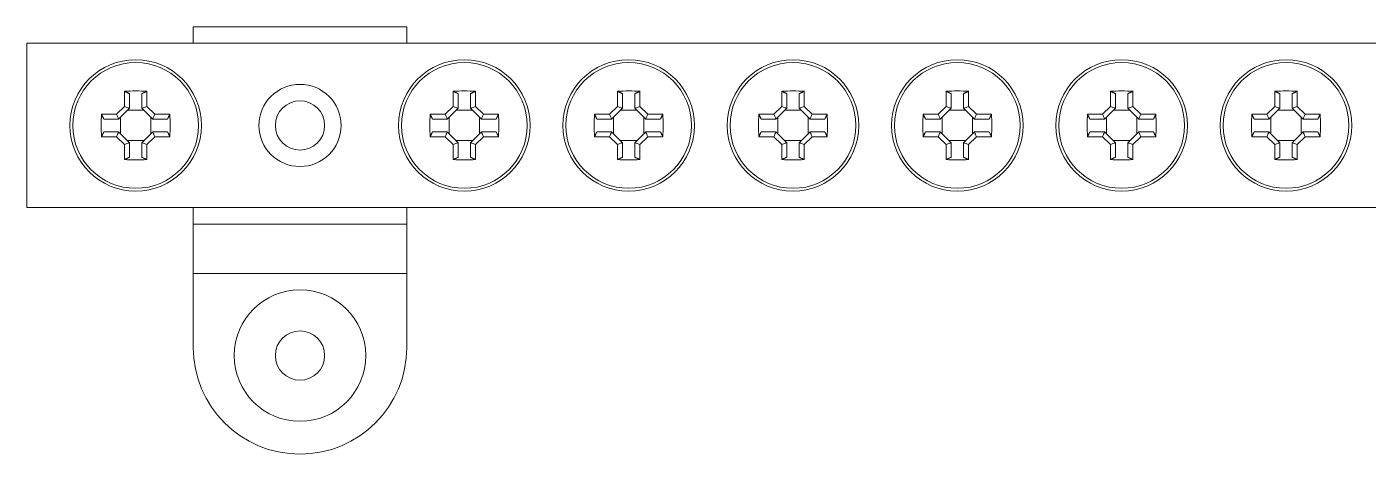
# Model space of a CAD drawing. Header units: inches. Extents: x 0 to 154, y 0 to 26.
# Drawn here: x 0 to 81.6, y 0 to 26 of the extents above; entities that cross this region are included whole.
import ezdxf

# ---------------------------------------------------------------- set-up
doc = ezdxf.new("R2010")
doc.units = ezdxf.units.IN
doc.layers.add('hw_VTP', color=7, linetype='Continuous', lineweight=13)

# ---------------------------------------------------------------- blocks, each defined once
blk = doc.blocks.new('TC_NE - 13 MAT -2')
at = {"layer": 'hw_VTP', "color": 7}
for p, q in [((22140983.99, -1078894.999), (22140983.99, -1078893.999)), ((22140983.99, -1078893.999), (22140996.99, -1078893.999)), ((22140996.99, -1078893.999), (22140996.99, -1078894.999)), ((22140983.99, -1078905.999), (22140983.99, -1078904.999)), ((22140996.99, -1078904.999), (22140996.99, -1078905.999)), ((22140983.99, -1078905.999), (22140996.99, -1078905.999)), ((22140983.99, -1078908.999), (22140983.99, -1078905.999)), ((22140996.99, -1078905.999), (22140996.99, -1078908.999)), ((22140983.99, -1078908.999), (22140996.99, -1078908.999)), ((22140983.99, -1078913.499), (22140983.99, -1078908.999)), ((22140996.99, -1078908.999), (22140996.99, -1078913.499))]:
    blk.add_line(p, q, dxfattribs=at)
at = {"layer": 'hw_VTP', "color": 30}
for p, q in [((22140979.801, -1078898.838), (22140979.801, -1078897.919)), ((22140980.106, -1078898.063), (22140980.106, -1078898.959)), ((22140980.873, -1078898.959), (22140980.873, -1078898.063)), ((22140981.178, -1078897.919), (22140981.178, -1078898.838)), ((22140999.801, -1078898.838), (22140999.801, -1078897.919)), ((22141000.106, -1078898.063), (22141000.106, -1078898.959)), ((22141000.873, -1078898.959), (22141000.873, -1078898.063)), ((22141001.178, -1078897.919), (22141001.178, -1078898.838)), ((22141009.801, -1078898.838), (22141009.801, -1078897.919)), ((22141010.106, -1078898.063), (22141010.106, -1078898.959)), ((22141010.873, -1078898.959), (22141010.873, -1078898.063)), ((22141011.178, -1078897.919), (22141011.178, -1078898.838)), ((22141019.801, -1078898.838), (22141019.801, -1078897.919)), ((22141020.106, -1078898.063), (22141020.106, -1078898.959)), ((22141020.873, -1078898.959), (22141020.873, -1078898.063)), ((22141021.178, -1078897.919), (22141021.178, -1078898.838)), ((22141029.801, -1078898.838), (22141029.801, -1078897.919)), ((22141030.106, -1078898.063), (22141030.106, -1078898.959)), ((22141030.873, -1078898.959), (22141030.873, -1078898.063)), ((22141031.178, -1078897.919), (22141031.178, -1078898.838)), ((22141039.801, -1078898.838), (22141039.801, -1078897.919)), ((22141040.106, -1078898.063), (22141040.106, -1078898.959)), ((22141040.873, -1078898.959), (22141040.873, -1078898.063)), ((22141041.178, -1078897.919), (22141041.178, -1078898.838)), ((22141049.801, -1078898.838), (22141049.801, -1078897.919)), ((22141050.106, -1078898.063), (22141050.106, -1078898.959)), ((22141050.873, -1078898.959), (22141050.873, -1078898.063)), ((22141051.178, -1078897.919), (22141051.178, -1078898.838)), ((22140978.41, -1078899.311), (22140979.328, -1078899.311)), ((22140979.328, -1078899.311), (22140979.801, -1078898.838)), ((22140980.103, -1078898.962), (22140979.453, -1078899.613)), ((22140980.994, -1078899.079), (22140979.986, -1078899.079)), ((22140980.876, -1078898.962), (22140980.873, -1078898.959)), ((22140981.527, -1078899.613), (22140980.876, -1078898.962)), ((22140981.178, -1078898.838), (22140981.651, -1078899.311)), ((22140981.651, -1078899.311), (22140982.569, -1078899.311)), ((22140998.41, -1078899.311), (22140999.328, -1078899.311)), ((22140999.328, -1078899.311), (22140999.801, -1078898.838)), ((22141000.103, -1078898.962), (22140999.453, -1078899.613)), ((22141000.994, -1078899.079), (22140999.986, -1078899.079)), ((22141000.876, -1078898.962), (22141000.873, -1078898.959)), ((22141001.527, -1078899.613), (22141000.876, -1078898.962)), ((22141001.178, -1078898.838), (22141001.651, -1078899.311)), ((22141001.651, -1078899.311), (22141002.569, -1078899.311)), ((22141008.41, -1078899.311), (22141009.328, -1078899.311)), ((22141009.328, -1078899.311), (22141009.801, -1078898.838)), ((22141010.103, -1078898.962), (22141009.453, -1078899.613)), ((22141010.994, -1078899.079), (22141009.986, -1078899.079)), ((22141010.876, -1078898.962), (22141010.873, -1078898.959)), ((22141011.527, -1078899.613), (22141010.876, -1078898.962)), ((22141011.178, -1078898.838), (22141011.651, -1078899.311)), ((22141011.651, -1078899.311), (22141012.569, -1078899.311)), ((22141018.41, -1078899.311), (22141019.328, -1078899.311)), ((22141019.328, -1078899.311), (22141019.801, -1078898.838)), ((22141020.103, -1078898.962), (22141019.453, -1078899.613)), ((22141020.994, -1078899.079), (22141019.986, -1078899.079)), ((22141020.876, -1078898.962), (22141020.873, -1078898.959)), ((22141021.527, -1078899.613), (22141020.876, -1078898.962)), ((22141021.178, -1078898.838), (22141021.651, -1078899.311)), ((22141021.651, -1078899.311), (22141022.569, -1078899.311)), ((22141028.41, -1078899.311), (22141029.328, -1078899.311)), ((22141029.328, -1078899.311), (22141029.801, -1078898.838)), ((22141030.103, -1078898.962), (22141029.453, -1078899.613)), ((22141030.994, -1078899.079), (22141029.986, -1078899.079)), ((22141030.876, -1078898.962), (22141030.873, -1078898.959)), ((22141031.527, -1078899.613), (22141030.876, -1078898.962)), ((22141031.178, -1078898.838), (22141031.651, -1078899.311)), ((22141031.651, -1078899.311), (22141032.569, -1078899.311)), ((22141038.41, -1078899.311), (22141039.328, -1078899.311)), ((22141039.328, -1078899.311), (22141039.801, -1078898.838)), ((22141040.103, -1078898.962), (22141039.453, -1078899.613)), ((22141040.994, -1078899.079), (22141039.986, -1078899.079)), ((22141040.876, -1078898.962), (22141040.873, -1078898.959)), ((22141041.527, -1078899.613), (22141040.876, -1078898.962)), ((22141041.178, -1078898.838), (22141041.651, -1078899.311)), ((22141041.651, -1078899.311), (22141042.569, -1078899.311)), ((22141048.41, -1078899.311), (22141049.328, -1078899.311)), ((22141049.328, -1078899.311), (22141049.801, -1078898.838)), ((22141050.103, -1078898.962), (22141049.453, -1078899.613)), ((22141050.994, -1078899.079), (22141049.986, -1078899.079)), ((22141050.876, -1078898.962), (22141050.873, -1078898.959)), ((22141051.527, -1078899.613), (22141050.876, -1078898.962)), ((22141051.178, -1078898.838), (22141051.651, -1078899.311)), ((22141051.651, -1078899.311), (22141052.569, -1078899.311)), ((22140979.449, -1078899.616), (22140978.553, -1078899.616)), ((22140979.453, -1078899.613), (22140979.449, -1078899.616)), ((22140979.57, -1078899.495), (22140979.57, -1078900.503)), ((22140981.41, -1078900.503), (22140981.41, -1078899.495)), ((22140982.426, -1078899.616), (22140981.53, -1078899.616)), ((22140999.449, -1078899.616), (22140998.553, -1078899.616)), ((22140999.453, -1078899.613), (22140999.449, -1078899.616)), ((22140999.57, -1078899.495), (22140999.57, -1078900.503)), ((22141001.41, -1078900.503), (22141001.41, -1078899.495)), ((22141002.426, -1078899.616), (22141001.53, -1078899.616)), ((22141009.449, -1078899.616), (22141008.553, -1078899.616)), ((22141009.453, -1078899.613), (22141009.449, -1078899.616)), ((22141009.57, -1078899.495), (22141009.57, -1078900.503)), ((22141011.41, -1078900.503), (22141011.41, -1078899.495)), ((22141012.426, -1078899.616), (22141011.53, -1078899.616)), ((22141019.449, -1078899.616), (22141018.553, -1078899.616)), ((22141019.453, -1078899.613), (22141019.449, -1078899.616)), ((22141019.57, -1078899.495), (22141019.57, -1078900.503)), ((22141021.41, -1078900.503), (22141021.41, -1078899.495)), ((22141022.426, -1078899.616), (22141021.53, -1078899.616)), ((22141029.449, -1078899.616), (22141028.553, -1078899.616)), ((22141029.453, -1078899.613), (22141029.449, -1078899.616)), ((22141029.57, -1078899.495), (22141029.57, -1078900.503)), ((22141031.41, -1078900.503), (22141031.41, -1078899.495)), ((22141032.426, -1078899.616), (22141031.53, -1078899.616)), ((22141039.449, -1078899.616), (22141038.553, -1078899.616)), ((22141039.453, -1078899.613), (22141039.449, -1078899.616)), ((22141039.57, -1078899.495), (22141039.57, -1078900.503)), ((22141041.41, -1078900.503), (22141041.41, -1078899.495)), ((22141042.426, -1078899.616), (22141041.53, -1078899.616)), ((22141049.449, -1078899.616), (22141048.553, -1078899.616)), ((22141049.453, -1078899.613), (22141049.449, -1078899.616)), ((22141049.57, -1078899.495), (22141049.57, -1078900.503)), ((22141051.41, -1078900.503), (22141051.41, -1078899.495)), ((22141052.426, -1078899.616), (22141051.53, -1078899.616)), ((22140979.328, -1078900.688), (22140978.41, -1078900.688)), ((22140978.553, -1078900.383), (22140979.449, -1078900.383)), ((22140979.801, -1078901.161), (22140979.328, -1078900.688)), ((22140979.453, -1078900.386), (22140980.103, -1078901.036)), ((22140979.986, -1078900.919), (22140980.994, -1078900.919)), ((22140980.876, -1078901.036), (22140981.527, -1078900.386)), ((22140981.651, -1078900.688), (22140981.178, -1078901.161)), ((22140981.527, -1078900.386), (22140981.53, -1078900.383)), ((22140981.53, -1078900.383), (22140982.426, -1078900.383)), ((22140982.569, -1078900.688), (22140981.651, -1078900.688)), ((22140999.328, -1078900.688), (22140998.41, -1078900.688)), ((22140998.553, -1078900.383), (22140999.449, -1078900.383)), ((22140999.801, -1078901.161), (22140999.328, -1078900.688)), ((22140999.453, -1078900.386), (22141000.103, -1078901.036)), ((22140999.986, -1078900.919), (22141000.994, -1078900.919)), ((22141000.876, -1078901.036), (22141001.527, -1078900.386)), ((22141001.651, -1078900.688), (22141001.178, -1078901.161)), ((22141001.527, -1078900.386), (22141001.53, -1078900.383)), ((22141001.53, -1078900.383), (22141002.426, -1078900.383)), ((22141002.569, -1078900.688), (22141001.651, -1078900.688)), ((22141009.328, -1078900.688), (22141008.41, -1078900.688)), ((22141008.553, -1078900.383), (22141009.449, -1078900.383)), ((22141009.801, -1078901.161), (22141009.328, -1078900.688)), ((22141009.453, -1078900.386), (22141010.103, -1078901.036)), ((22141009.986, -1078900.919), (22141010.994, -1078900.919)), ((22141010.876, -1078901.036), (22141011.527, -1078900.386)), ((22141011.651, -1078900.688), (22141011.178, -1078901.161)), ((22141011.527, -1078900.386), (22141011.53, -1078900.383)), ((22141011.53, -1078900.383), (22141012.426, -1078900.383)), ((22141012.569, -1078900.688), (22141011.651, -1078900.688)), ((22141019.328, -1078900.688), (22141018.41, -1078900.688)), ((22141018.553, -1078900.383), (22141019.449, -1078900.383)), ((22141019.801, -1078901.161), (22141019.328, -1078900.688)), ((22141019.453, -1078900.386), (22141020.103, -1078901.036)), ((22141019.986, -1078900.919), (22141020.994, -1078900.919)), ((22141020.876, -1078901.036), (22141021.527, -1078900.386)), ((22141021.651, -1078900.688), (22141021.178, -1078901.161)), ((22141021.527, -1078900.386), (22141021.53, -1078900.383)), ((22141021.53, -1078900.383), (22141022.426, -1078900.383)), ((22141022.569, -1078900.688), (22141021.651, -1078900.688)), ((22141029.328, -1078900.688), (22141028.41, -1078900.688)), ((22141028.553, -1078900.383), (22141029.449, -1078900.383)), ((22141029.801, -1078901.161), (22141029.328, -1078900.688)), ((22141029.453, -1078900.386), (22141030.103, -1078901.036)), ((22141029.986, -1078900.919), (22141030.994, -1078900.919)), ((22141030.876, -1078901.036), (22141031.527, -1078900.386)), ((22141031.651, -1078900.688), (22141031.178, -1078901.161)), ((22141031.527, -1078900.386), (22141031.53, -1078900.383)), ((22141031.53, -1078900.383), (22141032.426, -1078900.383)), ((22141032.569, -1078900.688), (22141031.651, -1078900.688)), ((22141039.328, -1078900.688), (22141038.41, -1078900.688)), ((22141038.553, -1078900.383), (22141039.449, -1078900.383)), ((22141039.801, -1078901.161), (22141039.328, -1078900.688)), ((22141039.453, -1078900.386), (22141040.103, -1078901.036)), ((22141039.986, -1078900.919), (22141040.994, -1078900.919)), ((22141040.876, -1078901.036), (22141041.527, -1078900.386)), ((22141041.651, -1078900.688), (22141041.178, -1078901.161)), ((22141041.527, -1078900.386), (22141041.53, -1078900.383)), ((22141041.53, -1078900.383), (22141042.426, -1078900.383)), ((22141042.569, -1078900.688), (22141041.651, -1078900.688)), ((22141049.328, -1078900.688), (22141048.41, -1078900.688)), ((22141048.553, -1078900.383), (22141049.449, -1078900.383)), ((22141049.801, -1078901.161), (22141049.328, -1078900.688)), ((22141049.453, -1078900.386), (22141050.103, -1078901.036)), ((22141049.986, -1078900.919), (22141050.994, -1078900.919)), ((22141050.876, -1078901.036), (22141051.527, -1078900.386)), ((22141051.651, -1078900.688), (22141051.178, -1078901.161)), ((22141051.527, -1078900.386), (22141051.53, -1078900.383)), ((22141051.53, -1078900.383), (22141052.426, -1078900.383)), ((22141052.569, -1078900.688), (22141051.651, -1078900.688)), ((22140979.801, -1078902.079), (22140979.801, -1078901.161)), ((22140980.103, -1078901.036), (22140980.106, -1078901.04)), ((22140980.106, -1078901.04), (22140980.106, -1078901.936)), ((22140980.873, -1078901.936), (22140980.873, -1078901.04)), ((22140981.178, -1078901.161), (22140981.178, -1078902.079)), ((22140999.801, -1078902.079), (22140999.801, -1078901.161)), ((22141000.103, -1078901.036), (22141000.106, -1078901.04)), ((22141000.106, -1078901.04), (22141000.106, -1078901.936)), ((22141000.873, -1078901.936), (22141000.873, -1078901.04)), ((22141001.178, -1078901.161), (22141001.178, -1078902.079)), ((22141009.801, -1078902.079), (22141009.801, -1078901.161)), ((22141010.103, -1078901.036), (22141010.106, -1078901.04)), ((22141010.106, -1078901.04), (22141010.106, -1078901.936)), ((22141010.873, -1078901.936), (22141010.873, -1078901.04)), ((22141011.178, -1078901.161), (22141011.178, -1078902.079)), ((22141019.801, -1078902.079), (22141019.801, -1078901.161)), ((22141020.103, -1078901.036), (22141020.106, -1078901.04)), ((22141020.106, -1078901.04), (22141020.106, -1078901.936)), ((22141020.873, -1078901.936), (22141020.873, -1078901.04)), ((22141021.178, -1078901.161), (22141021.178, -1078902.079)), ((22141029.801, -1078902.079), (22141029.801, -1078901.161)), ((22141030.103, -1078901.036), (22141030.106, -1078901.04)), ((22141030.106, -1078901.04), (22141030.106, -1078901.936)), ((22141030.873, -1078901.936), (22141030.873, -1078901.04)), ((22141031.178, -1078901.161), (22141031.178, -1078902.079)), ((22141039.801, -1078902.079), (22141039.801, -1078901.161)), ((22141040.103, -1078901.036), (22141040.106, -1078901.04)), ((22141040.106, -1078901.04), (22141040.106, -1078901.936)), ((22141040.873, -1078901.936), (22141040.873, -1078901.04)), ((22141041.178, -1078901.161), (22141041.178, -1078902.079)), ((22141049.801, -1078902.079), (22141049.801, -1078901.161)), ((22141050.103, -1078901.036), (22141050.106, -1078901.04)), ((22141050.106, -1078901.04), (22141050.106, -1078901.936)), ((22141050.873, -1078901.936), (22141050.873, -1078901.04)), ((22141051.178, -1078901.161), (22141051.178, -1078902.079))]:
    blk.add_line(p, q, dxfattribs=at)
blk.add_lwpolyline([(22140973.866, -1078904.999), (22141128.323, -1078904.999), (22141128.323, -1078894.999), (22140973.866, -1078894.999)], close=True, dxfattribs=at)
for centre, radius in [((22140980.49, -1078899.999), 4), ((22141000.49, -1078899.999), 4), ((22141010.49, -1078899.999), 4), ((22141020.49, -1078899.999), 4), ((22141030.49, -1078899.999), 4), ((22141040.49, -1078899.999), 4), ((22141050.49, -1078899.999), 4), ((22140980.49, -1078899.999), 3.825), ((22141000.49, -1078899.999), 3.825), ((22141010.49, -1078899.999), 3.825), ((22141020.49, -1078899.999), 3.825), ((22141030.49, -1078899.999), 3.825), ((22141040.49, -1078899.999), 3.825), ((22141050.49, -1078899.999), 3.825)]:
    blk.add_circle(centre, radius, dxfattribs=at)
at = {"layer": 'hw_VTP', "color": 7}
for centre, radius in [((22140990.49, -1078899.999), 2.5), ((22140990.49, -1078899.999), 1.5), ((22140990.49, -1078913.999), 4), ((22140990.49, -1078913.999), 1.5)]:
    blk.add_circle(centre, radius, dxfattribs=at)
blk.add_arc((22140990.49, -1078913.499), 6.5, 180, 0, dxfattribs=at)
at = {"layer": 'hw_VTP', "color": 30}
for centre, major_axis in [((22140980.49, -1078901.077), (-6.357, 0)), ((22141000.49, -1078901.077), (-6.357, 0)), ((22141010.49, -1078901.077), (-6.357, 0)), ((22141020.49, -1078901.077), (-6.357, 0)), ((22141030.49, -1078901.077), (-6.357, 0)), ((22141040.49, -1078901.077), (-6.357, 0)), ((22141050.49, -1078901.077), (-6.357, 0)), ((22140981.568, -1078899.999), (0, -6.357)), ((22140979.412, -1078899.999), (0, 6.357)), ((22141001.568, -1078899.999), (0, -6.357)), ((22140999.412, -1078899.999), (0, 6.357)), ((22141011.568, -1078899.999), (0, -6.357)), ((22141009.412, -1078899.999), (0, 6.357)), ((22141021.568, -1078899.999), (0, -6.357)), ((22141019.412, -1078899.999), (0, 6.357)), ((22141031.568, -1078899.999), (0, -6.357)), ((22141029.412, -1078899.999), (0, 6.357)), ((22141041.568, -1078899.999), (0, -6.357)), ((22141039.412, -1078899.999), (0, 6.357)), ((22141051.568, -1078899.999), (0, -6.357)), ((22141049.412, -1078899.999), (0, 6.357)), ((22140980.49, -1078898.921), (6.357, 0)), ((22141000.49, -1078898.921), (6.357, 0)), ((22141010.49, -1078898.921), (6.357, 0)), ((22141020.49, -1078898.921), (6.357, 0)), ((22141030.49, -1078898.921), (6.357, 0)), ((22141040.49, -1078898.921), (6.357, 0)), ((22141050.49, -1078898.921), (6.357, 0))]:
    blk.add_ellipse(centre, major_axis=major_axis, ratio=0.499722, start_param=4.603833, end_param=4.820944, dxfattribs=at)
for points, weights in [([(22140979.801, -1078897.919), (22140979.957, -1078897.993), (22140980.106, -1078898.063)], [1, 1.00025945067, 1]), ([(22140980.873, -1078898.063), (22140981.022, -1078897.993), (22140981.178, -1078897.919)], [1, 1.00025945066, 1]), ([(22140999.801, -1078897.919), (22140999.957, -1078897.993), (22141000.106, -1078898.063)], [1, 1.00025945067, 1]), ([(22141000.873, -1078898.063), (22141001.022, -1078897.993), (22141001.178, -1078897.919)], [1, 1.00025945066, 1]), ([(22141009.801, -1078897.919), (22141009.957, -1078897.993), (22141010.106, -1078898.063)], [1, 1.00025945067, 1]), ([(22141010.873, -1078898.063), (22141011.022, -1078897.993), (22141011.178, -1078897.919)], [1, 1.00025945066, 1]), ([(22141019.801, -1078897.919), (22141019.957, -1078897.993), (22141020.106, -1078898.063)], [1, 1.00025945067, 1]), ([(22141020.873, -1078898.063), (22141021.022, -1078897.993), (22141021.178, -1078897.919)], [1, 1.00025945066, 1]), ([(22141029.801, -1078897.919), (22141029.957, -1078897.993), (22141030.106, -1078898.063)], [1, 1.00025945067, 1]), ([(22141030.873, -1078898.063), (22141031.022, -1078897.993), (22141031.178, -1078897.919)], [1, 1.00025945066, 1]), ([(22141039.801, -1078897.919), (22141039.957, -1078897.993), (22141040.106, -1078898.063)], [1, 1.00025945067, 1]), ([(22141040.873, -1078898.063), (22141041.022, -1078897.993), (22141041.178, -1078897.919)], [1, 1.00025945066, 1]), ([(22141049.801, -1078897.919), (22141049.957, -1078897.993), (22141050.106, -1078898.063)], [1, 1.00025945067, 1]), ([(22141050.873, -1078898.063), (22141051.022, -1078897.993), (22141051.178, -1078897.919)], [1, 1.00025945066, 1]), ([(22140978.553, -1078899.616), (22140978.483, -1078899.467), (22140978.41, -1078899.311)], [1, 1.00025945065, 1]), ([(22140980.103, -1078898.962), (22140980.105, -1078898.96), (22140980.106, -1078898.959)], [0.960465329359, 0.960447412211, 0.960429506847]), ([(22140982.569, -1078899.311), (22140982.496, -1078899.467), (22140982.426, -1078899.616)], [1, 1.00025945064, 1]), ([(22140998.553, -1078899.616), (22140998.483, -1078899.467), (22140998.41, -1078899.311)], [1, 1.00025945065, 1]), ([(22141000.103, -1078898.962), (22141000.105, -1078898.96), (22141000.106, -1078898.959)], [0.960465329359, 0.960447412211, 0.960429506847]), ([(22141002.569, -1078899.311), (22141002.496, -1078899.467), (22141002.426, -1078899.616)], [1, 1.00025945064, 1]), ([(22141008.553, -1078899.616), (22141008.483, -1078899.467), (22141008.41, -1078899.311)], [1, 1.00025945065, 1]), ([(22141010.103, -1078898.962), (22141010.105, -1078898.96), (22141010.106, -1078898.959)], [0.960465329359, 0.960447412211, 0.960429506847]), ([(22141012.569, -1078899.311), (22141012.496, -1078899.467), (22141012.426, -1078899.616)], [1, 1.00025945064, 1]), ([(22141018.553, -1078899.616), (22141018.483, -1078899.467), (22141018.41, -1078899.311)], [1, 1.00025945065, 1]), ([(22141020.103, -1078898.962), (22141020.105, -1078898.96), (22141020.106, -1078898.959)], [0.960465329359, 0.960447412211, 0.960429506847]), ([(22141022.569, -1078899.311), (22141022.496, -1078899.467), (22141022.426, -1078899.616)], [1, 1.00025945064, 1]), ([(22141028.553, -1078899.616), (22141028.483, -1078899.467), (22141028.41, -1078899.311)], [1, 1.00025945065, 1]), ([(22141030.103, -1078898.962), (22141030.105, -1078898.96), (22141030.106, -1078898.959)], [0.960465329359, 0.960447412211, 0.960429506847]), ([(22141032.569, -1078899.311), (22141032.496, -1078899.467), (22141032.426, -1078899.616)], [1, 1.00025945064, 1]), ([(22141038.553, -1078899.616), (22141038.483, -1078899.467), (22141038.41, -1078899.311)], [1, 1.00025945065, 1]), ([(22141040.103, -1078898.962), (22141040.105, -1078898.96), (22141040.106, -1078898.959)], [0.960465329359, 0.960447412211, 0.960429506847]), ([(22141042.569, -1078899.311), (22141042.496, -1078899.467), (22141042.426, -1078899.616)], [1, 1.00025945064, 1]), ([(22141048.553, -1078899.616), (22141048.483, -1078899.467), (22141048.41, -1078899.311)], [1, 1.00025945065, 1]), ([(22141050.103, -1078898.962), (22141050.105, -1078898.96), (22141050.106, -1078898.959)], [0.960465329359, 0.960447412211, 0.960429506847]), ([(22141052.569, -1078899.311), (22141052.496, -1078899.467), (22141052.426, -1078899.616)], [1, 1.00025945064, 1]), ([(22140981.527, -1078899.613), (22140981.528, -1078899.614), (22140981.53, -1078899.616)], [0.960465329359, 0.960447412211, 0.960429506847]), ([(22141001.527, -1078899.613), (22141001.528, -1078899.614), (22141001.53, -1078899.616)], [0.960465329359, 0.960447412211, 0.960429506847]), ([(22141011.527, -1078899.613), (22141011.528, -1078899.614), (22141011.53, -1078899.616)], [0.960465329359, 0.960447412211, 0.960429506847]), ([(22141021.527, -1078899.613), (22141021.528, -1078899.614), (22141021.53, -1078899.616)], [0.960465329359, 0.960447412211, 0.960429506847]), ([(22141031.527, -1078899.613), (22141031.528, -1078899.614), (22141031.53, -1078899.616)], [0.960465329359, 0.960447412211, 0.960429506847]), ([(22141041.527, -1078899.613), (22141041.528, -1078899.614), (22141041.53, -1078899.616)], [0.960465329359, 0.960447412211, 0.960429506847]), ([(22141051.527, -1078899.613), (22141051.528, -1078899.614), (22141051.53, -1078899.616)], [0.960465329359, 0.960447412211, 0.960429506847]), ([(22140978.41, -1078900.688), (22140978.483, -1078900.532), (22140978.553, -1078900.383)], [1, 1.00025945066, 1]), ([(22140979.453, -1078900.386), (22140979.451, -1078900.384), (22140979.449, -1078900.383)], [0.960465329359, 0.960447412211, 0.960429506847]), ([(22140982.426, -1078900.383), (22140982.496, -1078900.532), (22140982.569, -1078900.688)], [1, 1.00025945063, 1]), ([(22140998.41, -1078900.688), (22140998.483, -1078900.532), (22140998.553, -1078900.383)], [1, 1.00025945066, 1]), ([(22140999.453, -1078900.386), (22140999.451, -1078900.384), (22140999.449, -1078900.383)], [0.960465329359, 0.960447412211, 0.960429506847]), ([(22141002.426, -1078900.383), (22141002.496, -1078900.532), (22141002.569, -1078900.688)], [1, 1.00025945063, 1]), ([(22141008.41, -1078900.688), (22141008.483, -1078900.532), (22141008.553, -1078900.383)], [1, 1.00025945066, 1]), ([(22141009.453, -1078900.386), (22141009.451, -1078900.384), (22141009.449, -1078900.383)], [0.960465329359, 0.960447412211, 0.960429506847]), ([(22141012.426, -1078900.383), (22141012.496, -1078900.532), (22141012.569, -1078900.688)], [1, 1.00025945063, 1]), ([(22141018.41, -1078900.688), (22141018.483, -1078900.532), (22141018.553, -1078900.383)], [1, 1.00025945066, 1]), ([(22141019.453, -1078900.386), (22141019.451, -1078900.384), (22141019.449, -1078900.383)], [0.960465329359, 0.960447412211, 0.960429506847]), ([(22141022.426, -1078900.383), (22141022.496, -1078900.532), (22141022.569, -1078900.688)], [1, 1.00025945063, 1]), ([(22141028.41, -1078900.688), (22141028.483, -1078900.532), (22141028.553, -1078900.383)], [1, 1.00025945066, 1]), ([(22141029.453, -1078900.386), (22141029.451, -1078900.384), (22141029.449, -1078900.383)], [0.960465329359, 0.960447412211, 0.960429506847]), ([(22141032.426, -1078900.383), (22141032.496, -1078900.532), (22141032.569, -1078900.688)], [1, 1.00025945063, 1]), ([(22141038.41, -1078900.688), (22141038.483, -1078900.532), (22141038.553, -1078900.383)], [1, 1.00025945066, 1]), ([(22141039.453, -1078900.386), (22141039.451, -1078900.384), (22141039.449, -1078900.383)], [0.960465329359, 0.960447412211, 0.960429506847]), ([(22141042.426, -1078900.383), (22141042.496, -1078900.532), (22141042.569, -1078900.688)], [1, 1.00025945063, 1]), ([(22141048.41, -1078900.688), (22141048.483, -1078900.532), (22141048.553, -1078900.383)], [1, 1.00025945066, 1]), ([(22141049.453, -1078900.386), (22141049.451, -1078900.384), (22141049.449, -1078900.383)], [0.960465329359, 0.960447412211, 0.960429506847]), ([(22141052.426, -1078900.383), (22141052.496, -1078900.532), (22141052.569, -1078900.688)], [1, 1.00025945063, 1]), ([(22140980.876, -1078901.036), (22140980.875, -1078901.038), (22140980.873, -1078901.04)], [0.960465329359, 0.960447412211, 0.960429506847]), ([(22141000.876, -1078901.036), (22141000.875, -1078901.038), (22141000.873, -1078901.04)], [0.960465329359, 0.960447412211, 0.960429506847]), ([(22141010.876, -1078901.036), (22141010.875, -1078901.038), (22141010.873, -1078901.04)], [0.960465329359, 0.960447412211, 0.960429506847]), ([(22141020.876, -1078901.036), (22141020.875, -1078901.038), (22141020.873, -1078901.04)], [0.960465329359, 0.960447412211, 0.960429506847]), ([(22141030.876, -1078901.036), (22141030.875, -1078901.038), (22141030.873, -1078901.04)], [0.960465329359, 0.960447412211, 0.960429506847]), ([(22141040.876, -1078901.036), (22141040.875, -1078901.038), (22141040.873, -1078901.04)], [0.960465329359, 0.960447412211, 0.960429506847]), ([(22141050.876, -1078901.036), (22141050.875, -1078901.038), (22141050.873, -1078901.04)], [0.960465329359, 0.960447412211, 0.960429506847]), ([(22140980.106, -1078901.936), (22140979.957, -1078902.006), (22140979.801, -1078902.079)], [1, 1.00025945069, 1]), ([(22140981.178, -1078902.079), (22140981.022, -1078902.006), (22140980.873, -1078901.936)], [1, 1.00025945066, 1]), ([(22141000.106, -1078901.936), (22140999.957, -1078902.006), (22140999.801, -1078902.079)], [1, 1.00025945069, 1]), ([(22141001.178, -1078902.079), (22141001.022, -1078902.006), (22141000.873, -1078901.936)], [1, 1.00025945066, 1]), ([(22141010.106, -1078901.936), (22141009.957, -1078902.006), (22141009.801, -1078902.079)], [1, 1.00025945069, 1]), ([(22141011.178, -1078902.079), (22141011.022, -1078902.006), (22141010.873, -1078901.936)], [1, 1.00025945066, 1]), ([(22141020.106, -1078901.936), (22141019.957, -1078902.006), (22141019.801, -1078902.079)], [1, 1.00025945069, 1]), ([(22141021.178, -1078902.079), (22141021.022, -1078902.006), (22141020.873, -1078901.936)], [1, 1.00025945066, 1]), ([(22141030.106, -1078901.936), (22141029.957, -1078902.006), (22141029.801, -1078902.079)], [1, 1.00025945069, 1]), ([(22141031.178, -1078902.079), (22141031.022, -1078902.006), (22141030.873, -1078901.936)], [1, 1.00025945066, 1]), ([(22141040.106, -1078901.936), (22141039.957, -1078902.006), (22141039.801, -1078902.079)], [1, 1.00025945069, 1]), ([(22141041.178, -1078902.079), (22141041.022, -1078902.006), (22141040.873, -1078901.936)], [1, 1.00025945066, 1]), ([(22141050.106, -1078901.936), (22141049.957, -1078902.006), (22141049.801, -1078902.079)], [1, 1.00025945069, 1]), ([(22141051.178, -1078902.079), (22141051.022, -1078902.006), (22141050.873, -1078901.936)], [1, 1.00025945066, 1])]:
    blk.add_rational_spline(points, weights, degree=2, dxfattribs=at)
for points in [[(22140979.328, -1078899.311), (22140979.37, -1078899.411), (22140979.412, -1078899.512), (22140979.453, -1078899.613)], [(22140979.801, -1078898.838), (22140979.902, -1078898.88), (22140980.002, -1078898.921), (22140980.103, -1078898.962)], [(22140981.178, -1078898.838), (22140981.078, -1078898.88), (22140980.977, -1078898.921), (22140980.876, -1078898.962)], [(22140981.651, -1078899.311), (22140981.609, -1078899.411), (22140981.568, -1078899.512), (22140981.527, -1078899.613)], [(22140999.328, -1078899.311), (22140999.37, -1078899.411), (22140999.412, -1078899.512), (22140999.453, -1078899.613)], [(22140999.801, -1078898.838), (22140999.902, -1078898.88), (22141000.002, -1078898.921), (22141000.103, -1078898.962)], [(22141001.178, -1078898.838), (22141001.078, -1078898.88), (22141000.977, -1078898.921), (22141000.876, -1078898.962)], [(22141001.651, -1078899.311), (22141001.609, -1078899.411), (22141001.568, -1078899.512), (22141001.527, -1078899.613)], [(22141009.328, -1078899.311), (22141009.37, -1078899.411), (22141009.412, -1078899.512), (22141009.453, -1078899.613)], [(22141009.801, -1078898.838), (22141009.902, -1078898.88), (22141010.002, -1078898.921), (22141010.103, -1078898.962)], [(22141011.178, -1078898.838), (22141011.078, -1078898.88), (22141010.977, -1078898.921), (22141010.876, -1078898.962)], [(22141011.651, -1078899.311), (22141011.609, -1078899.411), (22141011.568, -1078899.512), (22141011.527, -1078899.613)], [(22141019.328, -1078899.311), (22141019.37, -1078899.411), (22141019.412, -1078899.512), (22141019.453, -1078899.613)], [(22141019.801, -1078898.838), (22141019.902, -1078898.88), (22141020.002, -1078898.921), (22141020.103, -1078898.962)], [(22141021.178, -1078898.838), (22141021.078, -1078898.88), (22141020.977, -1078898.921), (22141020.876, -1078898.962)], [(22141021.651, -1078899.311), (22141021.609, -1078899.411), (22141021.568, -1078899.512), (22141021.527, -1078899.613)], [(22141029.328, -1078899.311), (22141029.37, -1078899.411), (22141029.412, -1078899.512), (22141029.453, -1078899.613)], [(22141029.801, -1078898.838), (22141029.902, -1078898.88), (22141030.002, -1078898.921), (22141030.103, -1078898.962)], [(22141031.178, -1078898.838), (22141031.078, -1078898.88), (22141030.977, -1078898.921), (22141030.876, -1078898.962)], [(22141031.651, -1078899.311), (22141031.609, -1078899.411), (22141031.568, -1078899.512), (22141031.527, -1078899.613)], [(22141039.328, -1078899.311), (22141039.37, -1078899.411), (22141039.412, -1078899.512), (22141039.453, -1078899.613)], [(22141039.801, -1078898.838), (22141039.902, -1078898.88), (22141040.002, -1078898.921), (22141040.103, -1078898.962)], [(22141041.178, -1078898.838), (22141041.078, -1078898.88), (22141040.977, -1078898.921), (22141040.876, -1078898.962)], [(22141041.651, -1078899.311), (22141041.609, -1078899.411), (22141041.568, -1078899.512), (22141041.527, -1078899.613)], [(22141049.328, -1078899.311), (22141049.37, -1078899.411), (22141049.412, -1078899.512), (22141049.453, -1078899.613)], [(22141049.801, -1078898.838), (22141049.902, -1078898.88), (22141050.002, -1078898.921), (22141050.103, -1078898.962)], [(22141051.178, -1078898.838), (22141051.078, -1078898.88), (22141050.977, -1078898.921), (22141050.876, -1078898.962)], [(22141051.651, -1078899.311), (22141051.609, -1078899.411), (22141051.568, -1078899.512), (22141051.527, -1078899.613)], [(22140979.328, -1078900.688), (22140979.37, -1078900.587), (22140979.412, -1078900.487), (22140979.453, -1078900.386)], [(22140981.651, -1078900.688), (22140981.609, -1078900.587), (22140981.568, -1078900.487), (22140981.527, -1078900.386)], [(22140999.328, -1078900.688), (22140999.37, -1078900.587), (22140999.412, -1078900.487), (22140999.453, -1078900.386)], [(22141001.651, -1078900.688), (22141001.609, -1078900.587), (22141001.568, -1078900.487), (22141001.527, -1078900.386)], [(22141009.328, -1078900.688), (22141009.37, -1078900.587), (22141009.412, -1078900.487), (22141009.453, -1078900.386)], [(22141011.651, -1078900.688), (22141011.609, -1078900.587), (22141011.568, -1078900.487), (22141011.527, -1078900.386)], [(22141019.328, -1078900.688), (22141019.37, -1078900.587), (22141019.412, -1078900.487), (22141019.453, -1078900.386)], [(22141021.651, -1078900.688), (22141021.609, -1078900.587), (22141021.568, -1078900.487), (22141021.527, -1078900.386)], [(22141029.328, -1078900.688), (22141029.37, -1078900.587), (22141029.412, -1078900.487), (22141029.453, -1078900.386)], [(22141031.651, -1078900.688), (22141031.609, -1078900.587), (22141031.568, -1078900.487), (22141031.527, -1078900.386)], [(22141039.328, -1078900.688), (22141039.37, -1078900.587), (22141039.412, -1078900.487), (22141039.453, -1078900.386)], [(22141041.651, -1078900.688), (22141041.609, -1078900.587), (22141041.568, -1078900.487), (22141041.527, -1078900.386)], [(22141049.328, -1078900.688), (22141049.37, -1078900.587), (22141049.412, -1078900.487), (22141049.453, -1078900.386)], [(22141051.651, -1078900.688), (22141051.609, -1078900.587), (22141051.568, -1078900.487), (22141051.527, -1078900.386)], [(22140979.801, -1078901.161), (22140979.902, -1078901.119), (22140980.002, -1078901.077), (22140980.103, -1078901.036)], [(22140981.178, -1078901.161), (22140981.078, -1078901.119), (22140980.977, -1078901.077), (22140980.876, -1078901.036)], [(22140999.801, -1078901.161), (22140999.902, -1078901.119), (22141000.002, -1078901.077), (22141000.103, -1078901.036)], [(22141001.178, -1078901.161), (22141001.078, -1078901.119), (22141000.977, -1078901.077), (22141000.876, -1078901.036)], [(22141009.801, -1078901.161), (22141009.902, -1078901.119), (22141010.002, -1078901.077), (22141010.103, -1078901.036)], [(22141011.178, -1078901.161), (22141011.078, -1078901.119), (22141010.977, -1078901.077), (22141010.876, -1078901.036)], [(22141019.801, -1078901.161), (22141019.902, -1078901.119), (22141020.002, -1078901.077), (22141020.103, -1078901.036)], [(22141021.178, -1078901.161), (22141021.078, -1078901.119), (22141020.977, -1078901.077), (22141020.876, -1078901.036)], [(22141029.801, -1078901.161), (22141029.902, -1078901.119), (22141030.002, -1078901.077), (22141030.103, -1078901.036)], [(22141031.178, -1078901.161), (22141031.078, -1078901.119), (22141030.977, -1078901.077), (22141030.876, -1078901.036)], [(22141039.801, -1078901.161), (22141039.902, -1078901.119), (22141040.002, -1078901.077), (22141040.103, -1078901.036)], [(22141041.178, -1078901.161), (22141041.078, -1078901.119), (22141040.977, -1078901.077), (22141040.876, -1078901.036)], [(22141049.801, -1078901.161), (22141049.902, -1078901.119), (22141050.002, -1078901.077), (22141050.103, -1078901.036)], [(22141051.178, -1078901.161), (22141051.078, -1078901.119), (22141050.977, -1078901.077), (22141050.876, -1078901.036)]]:
    blk.add_open_spline(points, degree=3, dxfattribs=at)

msp = doc.modelspace()

# ---------------------------------------------------------------- block references
msp.add_blockref('TC_NE - 13 MAT -2', (-22140973.866, 1078919.999))

doc.saveas('drawing.dxf')
